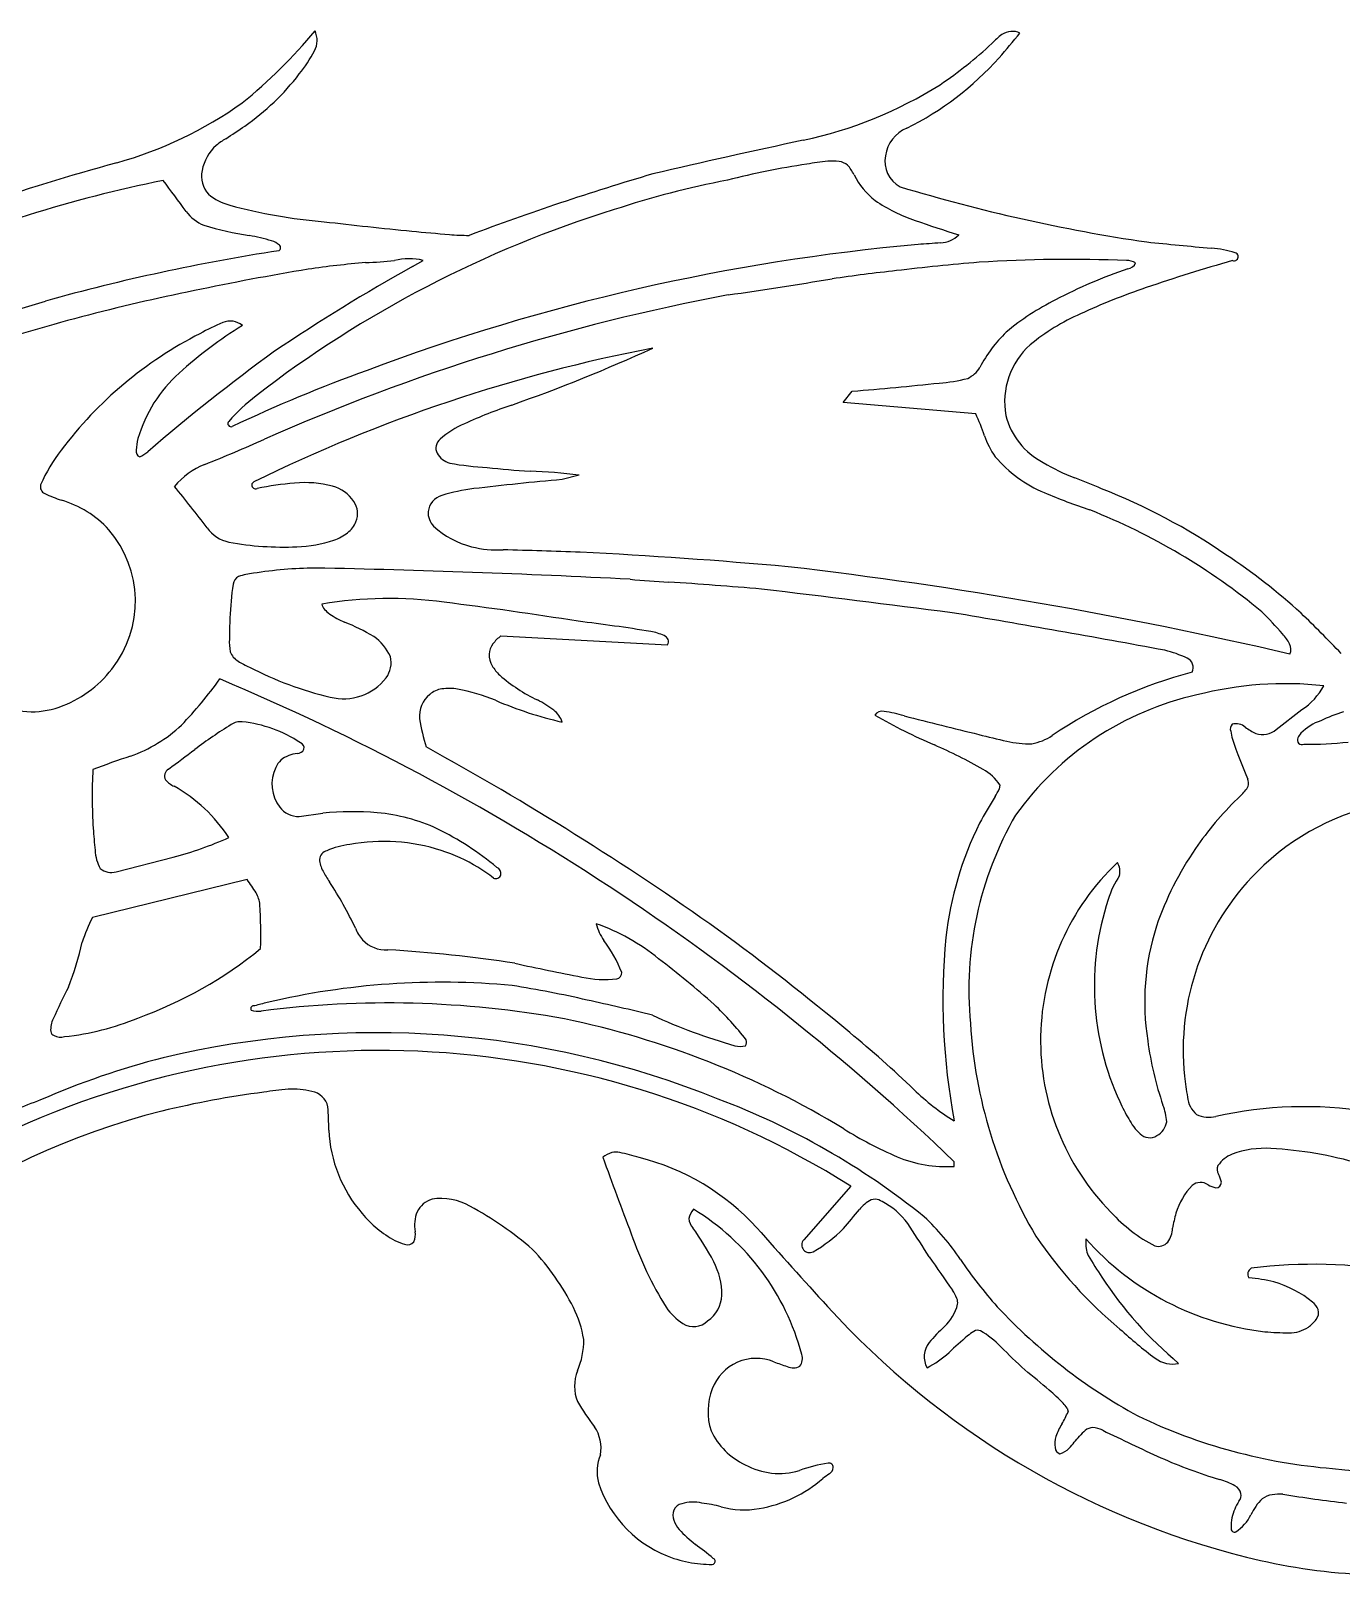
# Model space of a CAD drawing. Extents: x 0 to 20.4, y 0 to 8.2.
# Drawn here: x 6.67 to 12.69, y 0.18 to 7.27 of the extents above; entities that cross this region are included whole.
import ezdxf

# ---------------------------------------------------------------- set-up
doc = ezdxf.new("R2010")
doc.units = 0
doc.layers.add('WHITE', color=7, linetype='CONTINUOUS')

msp = doc.modelspace()

# ---------------------------------------------------------------- linework, layer by layer
at = {"layer": 'WHITE', "linetype": 'CONTINUOUS'}
for p, q in [((8.422428, 6.186845), (8.471693, 6.215278)), ((10.401347, 5.561923), (10.443136, 5.614159)), ((11.010305, 5.510317), (10.401347, 5.561923)), ((9.187864, 5.227945), (9.109842, 5.2078)), ((8.828627, 4.489139), (9.594823, 4.448276)), ((12.391386, 4.058852), (12.509669, 4.150423)), ((11.121894, 3.804306), (11.118899, 3.785306)), ((7.901735, 3.659209), (8.010346, 3.674013)), ((7.060591, 3.404765), (7.323321, 3.471793)), ((7.662645, 3.369541), (6.95212, 3.194642)), ((10.9117, 2.05116), (10.9117, 2.072775)), ((10.43615, 1.960783), (10.219934, 1.713679)), ((11.430166, 0.939296), (11.434591, 0.923434))]:
    msp.add_line(p, q, dxfattribs=at)
for centre, radius, start, end in [((6.085194, 8.84326), 2.458607, -50.779044, -39.783015), ((7.882183, 7.22691), 0.101957, -28.598945, 25.026557), ((11.331133, 6.984513), 0.335271, 126.805244, 137.212177), ((2.765909, 14.282311), 10.985628, -40.509012, -39.736733), ((11.17779, 7.18396), 0.083776, 64.583576, 124.554529), ((7.416802, 7.464718), 0.624547, -38.979563, -27.316949), ((9.685136, 8.724519), 2.060776, -55.671444, -47.208548), ((10.0542, 8.101565), 1.429929, -63.448445, -41.911299), ((6.998027, 7.767495), 1.140896, -55.028117, -37.570364), ((9.804332, 8.690027), 1.966659, -77.852505, -57.973113), ((6.562455, 8.457995), 1.862633, -74.400609, -54.661931), ((6.219068, 8.905502), 2.519935, -57.743437, -55.345787), ((10.758462, 6.67062), 0.165187, 113.202055, 171.080911), ((7.655119, 6.591598), 0.202847, 131.51219, 169.597811), ((7.741068, 6.481194), 0.342598, 121.123261, 130.038046), ((19.552361, -36.588828), 44.349632, 102.149791, 103.065555), ((10.418036, 5.692865), 0.981765, 95.134645, 100.778797), ((10.350714, 6.419502), 0.252027, 82.669705, 94.675337), ((10.374515, 6.594276), 0.075656, 51.379207, 83.659745), ((10.727371, 6.671337), 0.134424, 169.327967, 241.243851), ((10.297622, -4.989461), 12.093927, 105.511433, 108.686948), ((7.579554, 6.602932), 0.126502, 168.467219, 221.68801), ((13.047314, -5.312862), 12.434438, 106.448652, 110.551854), ((10.695069, 3.438882), 3.251224, 98.145199, 104.70537), ((10.251631, 6.509153), 0.223022, 26.484489, 40.294605), ((10.757676, 6.760968), 0.342214, -153.56327, -127.745698), ((8.53033, 0.427498), 6.281491, 101.511766, 113.215105), ((-6.501884, -3.755613), 17.225842, 36.291243, 36.881273), ((10.61588, 2.637403), 4.016124, 100.706818, 108.391111), ((12.953769, 14.13018), 7.915504, -106.824459, -98.4073), ((7.653749, 6.727665), 0.268464, -128.921601, -105.409641), ((8.211192, 8.784252), 2.399258, -105.193054, -94.667669), ((10.981018, 7.130656), 0.77286, -124.058435, -108.767779), ((7.532535, 6.549869), 0.185875, -143.838329, -111.662326), ((10.899686, 1.457414), 5.2264, 107.262114, 127.696232), ((10.438801, 27.067045), 20.81558, -96.684154, -95.566185), ((12.617131, 11.759735), 5.682519, -109.370668, -107.244689), ((7.915592, 7.862761), 1.552781, -106.910531, -99.024916), ((7.536695, 5.530817), 0.809773, 72.887272, 80.380137), ((9.327957, 15.591056), 9.285958, -95.612543, -94.544676), ((8.68029, 7.276566), 0.946384, -95.342626, -89.8878), ((10.83936, 6.428819), 0.133893, -85.980628, -45.904237), ((9.255914, -3.05625), 9.427862, 98.834828, 105.505499), ((7.745169, 6.205283), 0.103826, 50.725698, 73.318247), ((7.800937, 6.273677), 0.015578, -63.361928, 50.268336), ((11.611836, -3.332146), 9.659224, 95.146586, 110.596777), ((11.617649, -5.626225), 11.94625, 93.690315, 94.187321), ((15.421487, 42.419857), 36.301568, -95.731048, -95.260764), ((12.04669, 5.734284), 0.538914, 73.176797, 85.065732), ((12.197235, 6.231904), 0.019021, -111.611877, 73.421157), ((10.015292, -6.273756), 12.619689, 99.451572, 101.866969), ((12.847596, -1.720038), 9.060955, 119.234002, 123.937027), ((8.565745, 1.900808), 4.318947, 94.761636, 98.290811), ((8.148822, 7.873058), 1.66923, -87.994873, -83.430848), ((8.406768, 5.939148), 0.28366, 76.768675, 103.658521), ((11.949623, -4.810479), 11.055506, 94.790618, 96.77085), ((11.446691, -0.464583), 6.68422, 87.795166, 93.605663), ((12.500207, 3.883415), 2.425859, 109.025386, 117.573593), ((11.704169, 6.135762), 0.078927, 58.647681, 90.23368), ((11.705269, 6.219883), 0.043322, -84.517032, -22.700738), ((14.605963, -2.201522), 8.755597, 106.016094, 108.737653), ((6.741632, 27.842894), 22.010212, -81.822196, -80.564132), ((11.620527, -2.72939), 8.950502, 96.249494, 98.160308), ((9.270987, -3.042288), 9.304445, 101.47361, 108.026278), ((11.667884, -3.458778), 9.683175, 100.685285, 113.91913), ((11.909732, 4.971174), 1.188494, 116.614339, 129.692969), ((12.855648, 2.991297), 3.275754, 108.922533, 114.612113), ((-22.711584, 101.446309), 99.858377, -73.290317, -72.849117), ((11.889339, 5.067744), 0.98561, 113.813707, 129.616175), ((8.626486, 4.306765), 1.886908, 121.475227, 132.53758), ((7.989218, 4.901374), 1.117877, 113.103976, 119.08123), ((7.584312, 5.845091), 0.090991, 51.241582, 111.772205), ((8.288229, 4.226337), 1.854351, 117.017227, 142.988388), ((11.594567, 5.42834), 0.63735, 134.144397, 152.444772), ((11.494098, 5.564679), 0.351003, 131.640563, 190.207898), ((12.959082, -1.330685), 8.805621, 125.953638, 130.794873), ((10.912155, -1.363091), 7.307566, 100.930905, 116.134207), ((6.38748, 12.655128), 7.528816, -70.681384, -65.359185), ((7.781567, 5.214773), 0.646688, 131.768091, 163.730948), ((10.645446, -1.005682), 7.142024, 109.905288, 115.295719), ((10.919478, 5.789529), 0.128492, -65.129807, -31.088702), ((9.345706, 19.569691), 13.998615, -85.503649, -83.863228), ((10.801642, 6.306125), 0.656086, -86.456787, -74.812977), ((8.307071, 4.820447), 0.980048, 127.986694, 138.085621), ((9.555427, 3.532387), 2.128469, 108.553467, 114.828735), ((7.588704, 5.465326), 0.014688, 138.084639, 290.004759), ((8.812099, 5.104052), 0.390225, 112.6748, 132.235005), ((10.111168, 5.095014), 0.990416, 18.489679, 24.791746), ((11.47638, 5.586535), 0.338338, -165.614044, -117.40361), ((7.370353, 5.339743), 0.216983, 164.98926, 179.294878), ((4.571658, 12.534493), 7.813716, -68.242878, -66.06348), ((8.581327, 5.352289), 0.051468, 127.773128, 206.871878), ((11.4003, 5.528052), 0.369508, -161.222288, -144.336141), ((7.445289, 4.8586), 0.800648, 142.805201, 156.003377), ((7.177611, 5.335687), 0.02514, 164.481388, 249.905037), ((7.109878, 5.445413), 0.145845, -66.09667, -48.821099), ((8.625511, 5.382506), 0.104773, -149.306524, -107.865003), ((7.601608, 4.946537), 0.356825, 111.991132, 139.862592), ((8.885547, 7.050675), 1.791872, -99.384404, -93.849949), ((9.267918, 10.009254), 4.772951, -96.045563, -93.669205), ((11.55258, 5.694975), 0.592403, -139.801816, -112.52895), ((11.810903, 6.102654), 0.952364, -120.981837, -111.287859), ((6.745829, 5.174506), 0.033426, 163.124258, 247.949729), ((7.700831, 5.182143), 0.016977, 116.134207, 296.993185), ((7.997751, 3.754412), 1.441906, 94.646911, 101.570748), ((7.927528, 4.671404), 0.522257, 75.854436, 95.118435), ((10.295428, -8.315999), 13.575668, 95.01012, 96.732857), ((8.905968, 3.134741), 2.112101, 82.33, 88.467108), ((8.925561, -1.268037), 6.962957, 67.519399, 68.60918), ((6.978981, 5.646848), 0.560093, -116.019651, -107.659408), ((6.672741, 4.65121), 0.481637, 42.636927, 73.55716), ((-0.058248, -0.795989), 9.499472, 37.492962, 38.956023), ((8.003665, 5.003894), 0.181395, 34.891238, 73.50767), ((8.071718, 5.05152), 0.098331, -22.703445, 34.811404), ((8.582288, 5.049632), 0.088632, 106.262305, 173.100874), ((8.8206, 4.262999), 0.910567, 97.368903, 106.796666), ((12.416048, 7.698998), 2.774489, -113.142946, -108.514691), ((10.545747, 2.507255), 2.855543, 55.569946, 68.593043), ((8.581174, 5.055223), 0.087023, 176.669518, 224.980589), ((10.453783, 2.344662), 2.930228, 50.325726, 68.346502), ((6.645402, 4.648778), 0.503673, -38.260695, 40.733564), ((7.614888, 5.083684), 0.167438, -144.30849, -102.282176), ((8.048841, 5.060385), 0.12286, -52.018088, -22.399592), ((8.791359, 5.286871), 0.399733, -132.828362, -104.054463), ((7.827635, 6.276677), 1.379146, -100.374789, -87.355729), ((7.86816, 5.520604), 0.622034, -87.871603, -71.877235), ((7.985081, 5.14523), 0.228982, -70.465655, -52.508207), ((8.811063, 5.346467), 0.462353, -104.629673, -86.530579), ((7.379639, -47.145595), 52.05102, 88.003356, 88.393333), ((8.046397, -18.397508), 23.299568, 84.822108, 87.178898), ((10.64174, 2.560652), 2.757661, 47.486744, 56.587779), ((7.64623, 4.719096), 0.049015, 117.73924, 171.070245), ((7.730968, 4.427323), 0.351989, 96.454754, 107.791548), ((8.009086, 2.729861), 2.071723, 90.954579, 98.820819), ((7.023362, -42.065449), 46.876397, 87.066557, 88.837282), ((7.732037, -15.892348), 20.839977, 76.906411, 83.339609), ((9.095893, 4.513802), 1.513137, 171.911495, 177.798973), ((9.847611, 9.350265), 4.620357, -95.281609, -93.078236), ((8.339211, -14.738742), 19.516052, 85.041819, 86.297431), ((-2.219896, -97.66769), 103.101801, 82.688129, 83.178626), ((8.315887, 2.828155), 1.833214, 82.087886, 99.737947), ((8.063497, 4.650072), 0.059632, -165.315331, -139.332725), ((8.116511, 4.696076), 0.129823, -139.1796, -125.084119), ((6.391732, -12.89632), 17.674759, 80.91195, 82.926532), ((9.698795, 4.458555), 2.117958, 176.931875, 179.576066), ((8.285239, 4.953039), 0.437185, -123.822584, -113.571682), ((7.727562, 3.597659), 1.028579, 59.849649, 68.147955), ((8.070208, -4.592604), 9.216652, 80.965848, 83.062238), ((1.046194, -54.172792), 59.589176, 79.525201, 80.479881), ((11.211941, 3.458844), 1.593764, 40.696165, 45.727287), ((8.716791, 0.634144), 5.479785, 43.533597, 46.262671), ((7.868974, 4.464333), 0.28825, 178.033217, 189.565756), ((8.111065, 4.298896), 0.230511, 24.383055, 54.724511), ((8.936965, 4.344805), 0.180471, 126.892004, 143.351966), ((9.474084, 4.263095), 0.250402, 65.179365, 80.03015), ((9.562702, 4.455497), 0.038574, 25.646599, 64.682832), ((9.567393, 4.463423), 0.031334, -28.907726, 16.252226), ((12.277478, 4.363545), 0.196188, 26.917486, 43.283534), ((7.662315, 4.44448), 0.082497, -160.123745, -120.052949), ((8.870992, 4.402051), 0.09643, 178.228234, 211.104901), ((8.860741, 4.400177), 0.08627, 142.639974, 176.773563), ((11.731803, 3.840528), 0.60127, 65.422204, 75.761872), ((12.4124, 4.428427), 0.046623, -29.009185, 30.886948), ((6.623096, 4.660353), 0.528378, -70.584269, -37.748422), ((7.834185, 4.723836), 0.410465, -121.29018, -113.078984), ((8.398999, 5.72964), 1.562212, -117.6807, -103.115464), ((8.205924, 4.366569), 0.11833, -36.285084, 13.433678), ((8.964169, 4.457798), 0.205011, -149.008006, -133.392343), ((11.960332, 4.342886), 0.049389, -24.386599, 64.121292), ((5.919673, 5.454377), 1.992238, -43.653449, -35.720402), ((3.236771, -5.925948), 11.08531, 46.183476, 67.174092), ((8.106351, 4.445789), 0.245526, -104.588072, -37.435671), ((9.307596, 4.858902), 0.732871, -131.359421, -115.079521), ((12.536555, 2.291794), 2.099038, 104.660321, 124.044495), ((12.432794, 2.64817), 1.621479, 83.746975, 104.513191), ((12.344348, 4.401072), 0.30026, -56.592201, -28.023054), ((8.58154, 4.121618), 0.127129, 128.816514, 186.299544), ((8.574326, 4.133584), 0.113299, 98.36572, 129.767172), ((8.590641, 4.007134), 0.240788, 80.644619, 97.828906), ((8.449731, 3.313766), 0.948205, 68.065883, 79.053803), ((9.497675, 5.798092), 1.748296, -113.379265, -102.816809), ((8.743475, 3.71713), 0.541044, 52.726237, 62.063593), ((12.332808, 2.851409), 1.400419, 102.636441, 144.431871), ((6.674111, 4.513384), 0.372808, -116.610995, -70.470295), ((9.007117, 4.061104), 0.107669, 17.430349, 53.510872), ((10.579989, 4.104107), 0.038699, 75.872091, 148.021059), ((12.025305, 6.740484), 3.00462, -119.469256, -113.633155), ((10.521538, 3.617233), 0.52878, 72.425417, 82.622674), ((18.282343, 34.033149), 30.862505, -104.258111, -103.602148), ((12.997696, 3.215334), 0.971301, 107.843047, 114.435945), ((6.902525, 4.570496), 0.672107, -70.495097, -46.975275), ((8.577113, 2.454792), 1.902845, 121.264861, 127.352646), ((7.632511, 4.021154), 0.073917, 83.816417, 125.539569), ((7.576462, 3.499334), 0.598738, 56.387628, 83.862798), ((9.401958, 4.25828), 0.958684, -170.96126, -163.049924), ((12.209132, 4.061951), 0.029184, 134.184488, 202.436231), ((12.421453, 4.082179), 0.241343, -172.532408, -163.732599), ((12.207483, 4.023521), 0.062232, 48.077955, 107.479261), ((12.433071, 4.315286), 0.306774, -126.85702, -116.219367), ((12.326971, 4.136887), 0.101187, -106.912044, -50.46159), ((12.680147, 3.865465), 0.248861, 109.789155, 134.706715), ((7.899807, 3.974698), 0.024635, -15.70555, 70.806293), ((1.790166, -8.204519), 13.901535, 54.671675, 61.211106), ((9.915722, 1.904832), 2.271166, 60.20309, 66.514634), ((12.282428, 9.032977), 5.152704, -104.134491, -102.661164), ((11.25217, 4.403546), 0.410137, -103.987846, -87.800678), ((11.221726, 4.245116), 0.255612, -79.590756, -56.867775), ((15.282749, 5.093191), 3.275656, -160.774749, -157.318173), ((12.509504, 4.010494), 0.021053, 151.979812, 293.744006), ((12.571173, 3.984158), 0.088052, 138.645428, 155.705831), ((12.530431, 5.768819), 1.77764, -90.401277, -83.798454), ((8.467346, -0.056688), 4.212591, 108.55362, 111.05576), ((-2.683662, 17.492564), 16.883932, -53.746414, -53.232164), ((7.883759, 3.846117), 0.097859, 107.470615, 156.863746), ((7.911368, 3.798941), 0.151638, 97.179528, 112.074892), ((7.892634, 3.984302), 0.034913, -90.356903, -27.780791), ((9.329359, 3.750741), 2.378726, 177.014482, 183.515803), ((7.321037, 3.84554), 0.037592, 122.531006, 207.955348), ((7.954716, 3.808514), 0.17801, 154.707253, 216.768105), ((10.928706, 3.672335), 0.233961, 34.337852, 60.38417), ((7.36669, 3.891436), 0.101258, -141.149405, -113.003687), ((6.975287, 3.170956), 0.719207, 32.953318, 60.712327), ((10.781339, 3.953826), 0.377287, -32.497567, -26.529735), ((11.968931, 4.015964), 0.367764, -48.449041, -39.688471), ((12.220642, 3.811749), 0.043798, -44.398966, 24.705127), ((7.900781, 3.772514), 0.113309, -141.489146, -89.517681), ((12.480439, 2.869033), 1.638579, 147.430228, 152.392086), ((13.271333, 2.655057), 1.516269, 134.272788, 145.605178), ((13.115884, 2.589945), 1.151595, 66.526517, 134.904092), ((8.148425, 2.379234), 1.302121, 85.057109, 96.087182), ((8.173543, 2.795138), 0.885665, 65.824805, 84.357713), ((12.454984, 2.920505), 1.592528, 153.608771, 173.399723), ((12.590511, 2.861504), 1.611943, 150.060862, 185.458483), ((8.86104, 3.728295), 1.909922, -176.294742, -173.258201), ((6.860132, 5.187257), 1.776896, -74.889998, -66.143821), ((7.910169, 2.339124), 1.41056, 50.351822, 63.650147), ((7.155297, 3.51165), 0.191123, -177.729771, -151.227143), ((8.041742, 3.456468), 0.047404, 106.026901, 173.503382), ((8.169049, 3.18575), 0.34604, 95.768414, 113.936158), ((8.291349, 2.680793), 0.86365, 72.272281, 100.479223), ((8.299789, 2.727636), 0.816486, 58.781844, 71.835502), ((13.235465, 2.676284), 1.474684, 145.498496, 161.03295), ((7.038519, 3.482328), 0.080643, -128.998059, -74.115164), ((8.122999, 3.47293), 0.128837, -175.058236, -149.989401), ((8.313115, 3.556404), 0.33599, -153.881388, -144.073006), ((8.40345, 2.888808), 0.624945, 51.270028, 59.250869), ((8.798666, 3.397214), 0.030294, -11.193837, 67.604692), ((12.432602, 2.629643), 1.124052, 133.306992, 224.585016), ((11.588521, 3.404601), 0.084798, -11.619353, 30.472123), ((13.124438, 2.585439), 1.160829, 135.046135, 185.937591), ((6.999056, 2.881798), 0.823555, 31.156164, 36.316171), ((6.611925, 2.421338), 1.709407, 25.054498, 33.276697), ((8.805087, 3.398144), 0.024272, -116.000246, -16.296626), ((12.004053, 3.162352), 0.401546, 145.891788, 163.400849), ((7.574697, 3.236555), 0.147515, 6.677755, 28.915977), ((12.821947, 2.880215), 1.266487, 161.739032, 204.81694), ((7.507245, 2.897157), 0.62981, 151.813663, 163.014088), ((5.267154, 3.111569), 2.458171, -1.392788, 3.314887), ((8.322698, 3.207214), 0.173648, -159.08971, -138.52243), ((9.504095, 3.230686), 0.246555, -164.883391, -144.999305), ((8.957608, 2.27766), 0.940738, 50.712153, 70.858871), ((2.583732, -6.765204), 12.269772, 50.233633, 53.808372), ((12.935803, 2.80731), 1.149011, 162.355225, 188.947724), ((5.400827, 3.42895), 1.543771, -21.012603, -13.020166), ((6.501318, 4.55745), 1.939933, -70.149133, -50.907144), ((8.300567, 3.195511), 0.149432, -136.263521, -86.864696), ((8.760708, 2.691067), 0.672088, 21.986382, 36.333247), ((13.893958, 2.819614), 3.034262, 174.630535, 190.623164), ((7.974367, -2.9124), 5.968077, 81.14197, 86.788211), ((11.414689, 14.475008), 11.763882, -102.376048, -100.848115), ((6.635515, -0.797301), 4.793412, 48.550501, 52.503915), ((9.305179, 3.390976), 0.481115, -102.547865, -83.265058), ((9.357088, 2.939786), 0.026986, -80.369664, 6.17216), ((8.893047, 1.793826), 2.318799, 152.196878, 156.188748), ((8.555516, -0.579574), 3.477123, 84.637177, 103.306213), ((8.080508, -2.155396), 5.100848, 77.037904, 80.976805), ((7.692392, 2.776156), 0.013446, 66.934439, 212.224832), ((7.716601, 2.909175), 0.144635, -104.242452, -85.567917), ((7.899545, 2.160506), 0.659673, 102.635947, 107.820615), ((8.308398, -1.747014), 4.549191, 79.720731, 97.332746), ((7.325249, -6.03105), 9.048138, 75.92888, 77.882161), ((8.607041, 1.55921), 1.724003, 38.500428, 45.818328), ((6.874266, 2.67891), 0.114647, 153.545944, 183.703454), ((6.694425, 3.861359), 1.220857, -83.909377, -67.579223), ((8.30218, -1.232143), 4.044882, 58.693795, 78.332496), ((10.654097, 5.221256), 2.720949, -114.515058, -106.009111), ((13.145613, 2.838527), 2.163666, -176.545908, -149.185062), ((6.78287, 2.674142), 0.023163, -173.462015, -108.602313), ((6.80624, 2.715684), 0.070553, -115.84702, -75.454087), ((8.255304, -1.539758), 4.205276, 68.04967, 103.450838), ((9.927301, 2.622191), 0.03071, -33.594661, 19.489741), ((6.640637, -1.899803), 5.934906, 46.488416, 50.29331), ((13.352279, 2.8389), 1.565692, -172.28086, -161.132011), ((8.270818, -1.489362), 4.073349, 57.887368, 117.146813), ((9.929479, 2.698419), 0.096113, -105.56676, -75.907354), ((8.150363, -0.902565), 3.561451, 104.193399, 113.7896), ((12.825699, 2.540298), 0.859136, -174.995826, -168.550046), ((7.857548, -0.792296), 3.349896, 109.964839, 114.329576), ((8.283623, -1.833974), 4.26116, 97.336849, 103.758514), ((7.997543, 0.699282), 1.712573, 94.922482, 98.66736), ((7.871253, 2.018734), 0.387356, 76.759558, 93.057708), ((7.943669, 2.305123), 0.092124, 12.351299, 79.806665), ((8.609741, -0.866631), 3.449318, 51.144676, 69.330907), ((11.433066, 3.119542), 1.005088, -134.641112, -121.246847), ((12.586348, 2.768463), 1.005743, -155.328123, -150.242633), ((12.103431, 2.380493), 0.120251, -174.874096, -130.472954), ((8.094477, -0.977041), 3.383889, 104.098607, 147.226513), ((6.856149, 2.229443), 1.181369, -0.547044, 4.631204), ((11.633608, 2.237646), 0.255406, 4.203236, 21.818679), ((12.085246, 2.435576), 0.158316, -112.21972, -79.511706), ((12.524231, 0.460848), 1.864727, 81.109558, 102.706707), ((8.66475, 2.246957), 0.627947, -177.3719, -139.012933), ((11.380733, 3.794879), 1.84996, -121.870649, -113.299736), ((11.926382, 2.379468), 0.239949, -152.664733, -132.020043), ((11.80963, 2.244322), 0.061508, -135.495937, -57.2552), ((11.79889, 2.272003), 0.090793, -61.005939, -9.917329), ((12.342609, 1.672065), 0.46223, 86.946143, 109.460502), ((12.263286, 0.310379), 1.826221, 73.714273, 86.736971), ((9.384287, 1.973178), 0.148548, 107.969408, 125.835316), ((20.487311, 6.046332), 11.867602, -160.544866, -158.732384), ((9.358623, 2.035399), 0.081611, 78.676707, 104.304688), ((8.24414, -2.364642), 4.620499, 74.694464, 75.837548), ((9.196729, 1.031263), 1.093819, 42.434231, 75.867795), ((10.873823, 2.623741), 0.573832, -113.066375, -86.215321), ((12.244351, 1.973282), 0.145691, 112.493191, 145.964709), ((12.157775, 2.036707), 0.038665, 152.056167, 213.230231), ((12.017306, 1.953953), 0.124426, 11.081115, 29.65643), ((12.242175, 1.739634), 0.326213, 136.536004, 162.876039), ((12.043837, 1.913954), 0.063127, 57.121254, 127.500534), ((12.16709, 2.129595), 0.185379, -118.686112, -106.580367), ((12.11353, 1.977798), 0.025882, -88.538242, 0.153708), ((8.545577, 1.792027), 0.11321, 107.157699, 153.597767), ((8.5537, 1.637113), 0.266342, 60.099035, 98.968463), ((7.898726, 0.416707), 1.651302, 49.36088, 61.5074), ((9.794212, 1.786629), 0.104836, 139.973852, 166.533863), ((9.134111, 0.903634), 1.113324, 14.738974, 58.613857), ((1.727692, 9.045396), 11.325228, -39.999414, -39.427124), ((10.605169, 1.748576), 0.166221, 116.764579, 141.175329), ((10.548044, 1.854635), 0.045914, 67.438036, 112.713298), ((10.417971, 1.591421), 0.33943, 58.338167, 64.207635), ((10.42864, 1.592274), 0.333215, 32.730741, 59.822814), ((8.593355, 2.16834), 0.522639, -140.385328, -118.781744), ((8.589049, 1.781298), 0.157219, 157.142598, 191.118037), ((9.761133, 1.815909), 0.069046, -175.957988, -136.871158), ((10.002617, 0.993523), 1.129928, 33.868073, 46.967704), ((12.166527, 2.325886), 0.721929, -137.761891, -117.477828), ((12.457313, 1.681475), 0.548993, 163.686402, 171.02757), ((8.465418, 1.971154), 0.288727, -115.368164, -105.897143), ((8.400013, 1.727537), 0.036713, -111.878791, -38.034224), ((8.346721, 1.738764), 0.088903, -22.377833, 7.898744), ((10.941464, 2.253689), 1.597792, -161.309281, -147.848645), ((8.656974, 1.014524), 1.295845, 27.503656, 35.591311), ((37.65821, 26.302855), 36.968213, -138.422009, -137.667472), ((10.246754, 1.690211), 0.035638, 138.814074, 298.503716), ((9.927648, 2.242685), 0.673635, -60.069185, -45.070371), ((-26.395327, -22.15601), 44.150855, 32.606511, 32.817865), ((12.977836, 2.870589), 2.039158, -145.994816, -129.777369), ((11.954881, 1.719656), 0.439091, -179.869081, -174.005918), ((12.487515, 2.583338), 1.300741, -138.335806, -96.574511), ((11.849107, 1.74089), 0.057665, -105.780202, -40.361479), ((11.795925, 1.772734), 0.119246, -35.465736, -2.710207), ((8.13295, 0.87983), 1.153994, 26.902723, 43.197713), ((58.520899, 34.549915), 57.973605, -145.406533, -145.22172), ((11.622951, 1.686912), 0.105577, -172.86779, -154.86627), ((12.754213, 2.350488), 1.416686, -149.9965, -145.231318), ((9.515251, 1.459989), 0.328854, -0.151732, 27.719288), ((12.433102, 2.61034), 1.789223, -146.515771, -137.703668), ((12.291929, 1.556298), 0.031252, 120.40164, 213.310462), ((12.5614, -0.697996), 2.299019, 79.916405, 97.128246), ((13.089443, 2.518879), 1.788873, -146.924078, -129.864512), ((12.196461, 0.770618), 0.771641, 76.173846, 84.843633), ((12.235033, 1.023437), 0.517439, 51.335852, 73.630278), ((9.688699, 1.467502), 0.155631, -54.650782, -3.088033), ((10.72296, 1.357671), 0.218906, 23.287832, 34.493734), ((10.879949, 1.425902), 0.047735, -9.964133, 22.559749), ((12.50228, 1.358663), 0.088726, 23.148676, 50.844009), ((8.695669, 1.169847), 0.520964, 9.543306, 26.461396), ((9.79627, 1.538796), 0.247818, -146.886118, -122.086574), ((13.197289, 4.015493), 3.876477, -137.71378, -104.082498), ((10.734464, 1.462758), 0.197716, -48.209221, -13.190185), ((12.969151, 3.132), 2.536908, -137.136414, -118.585658), ((12.534881, 1.379202), 0.051038, -38.214546, 16.319005), ((9.713814, 1.411269), 0.095994, -120.822184, -47.439941), ((11.498366, 0.647431), 0.919625, 133.423876, 139.767695), ((11.088133, 1.144728), 0.171587, 120.27042, 132.182747), ((11.019244, 1.265582), 0.032516, 65.510761, 122.780269), ((10.798925, 0.900993), 0.4583, 44.518481, 59.326791), ((13.186869, 2.967782), 2.249751, -132.285832, -126.930104), ((12.468442, 2.895368), 1.609464, -94.627798, -90.645961), ((12.452465, 1.44116), 0.155169, -90.800397, -55.949135), ((12.447989, 1.441158), 0.157717, -54.601461, -36.371206), ((8.844257, 1.253721), 0.365175, -22.991543, 0.391977), ((10.879194, 1.175977), 0.105609, 141.717373, 208.87596), ((16.517308, -5.01973), 8.385977, 131.387696, 132.167626), ((13.402003, 3.46621), 3.196335, -135.410859, -132.665721), ((10.002209, 0.953112), 0.215766, 67.86568, 159.452322), ((11.153486, 4.082884), 3.11917, -110.061827, -108.874076), ((10.157653, 1.167299), 0.05664, -37.281869, 20.226218), ((10.558136, 1.558594), 0.490176, -62.204195, -47.73867), ((11.913973, 1.271713), 0.129168, -127.618964, -77.094766), ((9.35635, 1.040481), 0.189566, 158.132993, 201.761218), ((10.172052, 1.189683), 0.064457, -115.337241, -61.589266), ((7.049679, -4.046162), 6.646063, 49.697157, 50.960037), ((10.063774, 0.924594), 0.283469, 158.422408, 198.257474), ((10.793084, 0.370865), 0.856143, 43.746262, 49.55001), ((10.280027, 1.627834), 1.281365, -149.120899, -142.866844), ((11.062132, 1.076212), 0.402575, -31.341103, -22.30283), ((11.288405, 0.846538), 0.169411, 33.197793, 43.363109), ((9.117328, 0.7567), 0.171616, -10.550288, 34.665976), ((11.709877, 0.684732), 0.354286, 149.072135, 159.381023), ((12.854676, 3.196141), 2.541846, -115.626726, -94.605296), ((13.064634, 4.292089), 3.653128, -96.507889, -68.214574), ((10.085826, 0.971756), 0.321426, -154.974648, -114.83273), ((11.482402, 0.778717), 0.10857, 163.5322, 190.736721), ((10.478039, 1.633976), 1.301831, -42.40086, -39.216642), ((11.645097, 0.676001), 0.208089, 129.163382, 139.59268), ((11.551308, 0.792878), 0.058248, 93.298765, 130.238232), ((11.535411, 0.716337), 0.135275, 64.364181, 84.678791), ((17.891374, 13.789332), 14.40094, -115.93132, -114.756929), ((9.472287, 0.647531), 0.201821, 157.342284, 194.603691), ((11.404418, 0.758546), 0.028685, -179.890134, -103.898758), ((11.378286, 0.809494), 0.081108, -76.276476, -41.139029), ((12.841625, 2.951049), 2.444544, -113.657692, -106.871434), ((10.107495, 0.964699), 0.324911, -118.82646, -73.431444), ((10.441447, -0.014373), 0.709918, 98.812873, 109.87064), ((10.33648, 0.668532), 0.019015, -3.547741, 101.521727), ((10.316822, 0.670331), 0.038753, -56.771669, -4.404026), ((9.795353, 0.76779), 0.545889, -161.728772, -108.337621), ((9.91643, 1.067566), 0.597046, -80.516154, -48.945745), ((10.545606, 0.30884), 0.389058, 122.23976, 127.538681), ((12.021503, 0.245604), 0.382474, 61.973551, 73.183313), ((12.176018, 0.534995), 0.054419, 12.759246, 62.41193), ((9.672293, 0.448328), 0.053999, 103.471512, 205.863458), ((9.711545, 0.321977), 0.186224, 77.399577, 106.160639), ((9.640244, -0.320597), 0.831876, 76.030497, 82.267626), ((12.441613, 0.37629), 0.260796, 148.432574, 166.732865), ((12.191839, 0.539094), 0.038087, -43.624974, 12.001582), ((12.416165, 0.414558), 0.14025, 129.519491, 148.095391), ((12.385223, 0.448843), 0.094137, 97.959772, 128.270476), ((12.405573, 0.32173), 0.222857, 85.713874, 98.615797), ((13.64534, 8.302682), 7.854534, -98.95858, -96.809896), ((9.945089, 0.855407), 0.383124, -105.754702, -79.515612), ((12.324144, 0.402919), 0.140354, 166.308373, 185.863224), ((12.095959, 0.538158), 0.199589, -56.450477, -26.23953), ((12.951525, 0.089562), 0.766528, 148.621822, 151.958555), ((9.743088, 0.464283), 0.125754, -161.687898, -139.35728), ((10.188047, 0.895204), 0.744986, -136.498395, -128.716335), ((12.198849, 0.384682), 0.014847, 164.774264, 299.959286), ((9.013543, -0.67459), 1.216223, 49.447485, 54.368111), ((9.795428, 0.767562), 0.545696, -108.352659, -96.670334), ((9.803087, 0.850814), 0.629277, -96.482488, -91.577099), ((9.793026, 0.2491), 0.028273, -104.875103, -51.340246), ((9.797325, 0.235366), 0.015754, -31.97985, 63.865847), ((12.906363, 2.820675), 2.646793, -104.267344, -92.822049)]:
    msp.add_arc(centre, radius, start, end, dxfattribs=at)

doc.saveas('drawing.dxf')
